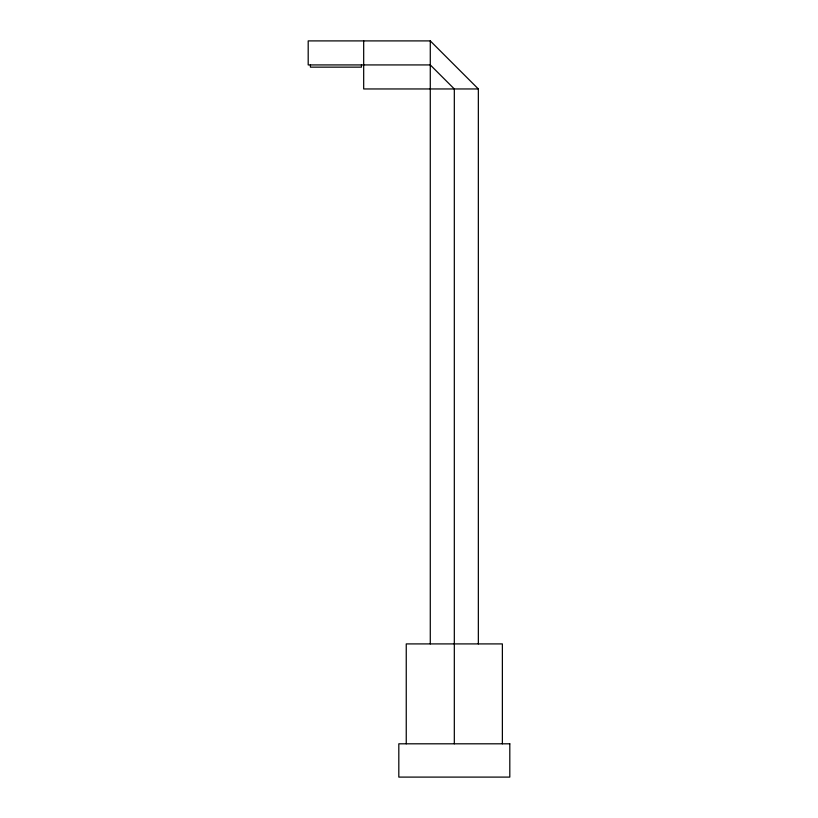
<?xml version="1.0" encoding="UTF-8"?>
<svg xmlns="http://www.w3.org/2000/svg" width="818" height="818" viewBox="0 0 818 818"><rect width="100%" height="100%" fill="white"/><g stroke="black" fill="none" stroke-linecap="round" stroke-linejoin="round"><path stroke-width="1.23" d="M478.346 643.909L478.346 88.957L430.278 40.9L308.192 40.9L308.192 64.929L430.278 64.929L454.317 88.957L454.317 743.807M478.346 88.957L363.683 88.957L363.683 40.9M502.375 743.807L502.375 643.909L406.249 643.909L406.249 743.807M430.278 40.9L430.278 643.909M361.464 64.929L361.464 67.148L310.411 67.148L310.411 64.929M509.808 743.807L398.816 743.807L398.816 777.1L509.808 777.1L509.808 743.807"/></g></svg>
